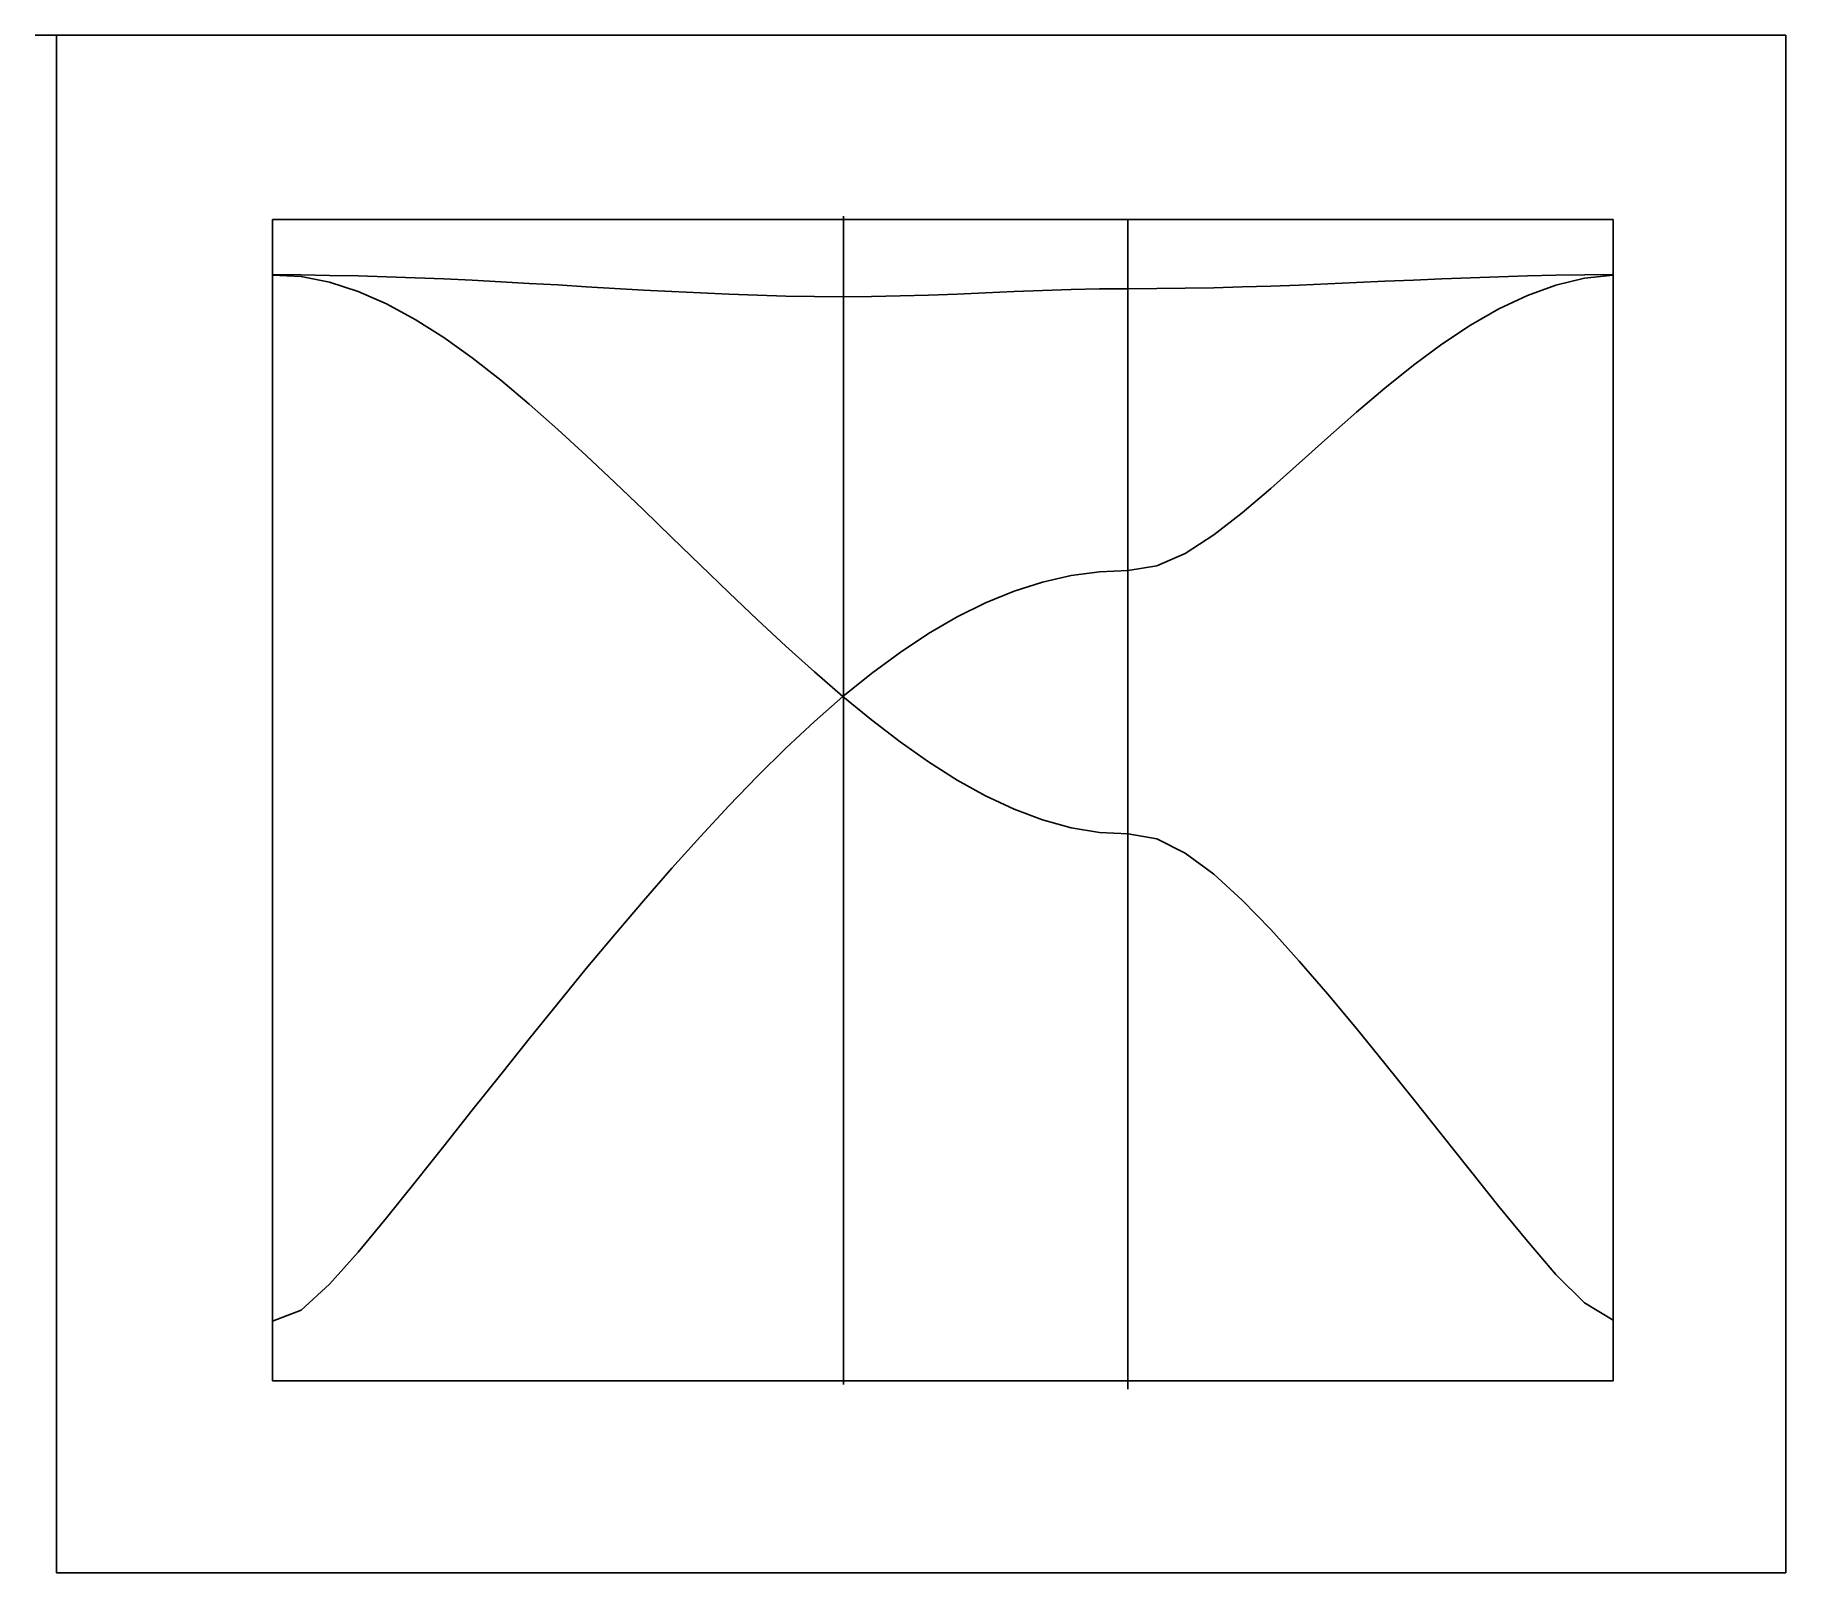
# Model space of a CAD drawing. Extents: x -0.4 to 34.3, y 0 to 30.5.
import ezdxf

# ---------------------------------------------------------------- set-up
doc = ezdxf.new("R2010")
doc.units = 0

msp = doc.modelspace()

# ---------------------------------------------------------------- linework, layer by layer
at = {"layer": 'Layer 1'}
for p, q in [((0, 30.48), (-0.42333, 30.48)), ((34.29, 30.48), (0, 30.48)), ((0, 30.48), (0, 0.00002)), ((0, 30.48), (0, 30.0567)), ((34.29, 0.00002), (34.29, 30.48)), ((30.861, 26.8224), (4.28625, 26.8224)), ((4.28625, 26.8224), (4.28625, 3.81002)), ((4.28625, 3.81002), (4.28625, 26.8224)), ((4.28625, 26.8224), (30.861, 26.8224)), ((15.6041, 3.7348), (15.6041, 26.8929)), ((21.2452, 3.64402), (21.2452, 26.8021)), ((30.861, 3.81002), (30.861, 26.8224)), ((30.861, 3.81002), (30.861, 26.8224)), ((4.28625, 25.7336), (4.85167, 25.725)), ((4.28625, 25.7229), (4.85167, 25.6916)), ((4.85167, 25.725), (5.41709, 25.7174)), ((4.85167, 25.6916), (5.41709, 25.5807)), ((5.41709, 25.7174), (5.98251, 25.7058)), ((5.98251, 25.7058), (6.54793, 25.6899)), ((6.54793, 25.6899), (7.11335, 25.67)), ((28.0339, 25.6704), (28.5993, 25.6901)), ((28.5993, 25.6901), (29.1647, 25.7067)), ((29.1647, 25.7067), (29.7301, 25.7194)), ((29.7301, 25.7194), (30.2956, 25.7279)), ((30.2956, 25.7279), (30.861, 25.7329)), ((30.2956, 25.6592), (30.861, 25.7195)), ((5.41709, 25.5807), (5.98251, 25.3988)), ((5.98251, 25.3988), (6.54793, 25.1512)), ((7.11335, 25.67), (7.67877, 25.6464)), ((7.67877, 25.6464), (8.24418, 25.6197)), ((8.24418, 25.6197), (8.8096, 25.5903)), ((8.8096, 25.5903), (9.37502, 25.5589)), ((9.37502, 25.5589), (9.94044, 25.5261)), ((9.94044, 25.5261), (10.5059, 25.4925)), ((10.5059, 25.4925), (11.0713, 25.4591)), ((11.0713, 25.4591), (11.6367, 25.4265)), ((11.6367, 25.4265), (12.2021, 25.3956)), ((12.2021, 25.3956), (12.7675, 25.3674)), ((12.7675, 25.3674), (13.333, 25.3427)), ((13.333, 25.3427), (13.8984, 25.3223)), ((17.2909, 25.3246), (17.8563, 25.3454)), ((17.8563, 25.3454), (18.4217, 25.3693)), ((18.4217, 25.3693), (18.9872, 25.3939)), ((18.9872, 25.3939), (19.5526, 25.4167)), ((19.5526, 25.4167), (20.118, 25.4354)), ((20.118, 25.4354), (20.6834, 25.4475)), ((20.6834, 25.4475), (21.2488, 25.4517)), ((21.2488, 25.4517), (21.8143, 25.454)), ((21.8143, 25.454), (22.3797, 25.4606)), ((22.3797, 25.4606), (22.9451, 25.4715)), ((22.9451, 25.4715), (23.5105, 25.4863)), ((23.5105, 25.4863), (24.0759, 25.5045)), ((24.0759, 25.5045), (24.6414, 25.5255)), ((24.6414, 25.5255), (25.2068, 25.5487)), ((25.2068, 25.5487), (25.7722, 25.5734)), ((25.7722, 25.5734), (26.3376, 25.5988)), ((26.3376, 25.5988), (26.903, 25.6239)), ((26.903, 25.6239), (27.4685, 25.6481)), ((27.4685, 25.6481), (28.0339, 25.6704)), ((29.1647, 25.321), (29.7301, 25.5248)), ((29.7301, 25.5248), (30.2956, 25.6592)), ((6.54793, 25.1512), (7.11335, 24.8444)), ((13.8984, 25.3223), (14.4638, 25.307)), ((14.4638, 25.307), (15.0292, 25.2976)), ((15.0292, 25.2976), (15.5946, 25.2945)), ((15.5946, 25.2945), (16.1601, 25.2983)), ((16.1601, 25.2983), (16.7255, 25.3085)), ((16.7255, 25.3085), (17.2909, 25.3246)), ((28.0339, 24.7283), (28.5993, 25.0533)), ((28.5993, 25.0533), (29.1647, 25.321)), ((7.11335, 24.8444), (7.67877, 24.4852)), ((27.4685, 24.353), (28.0339, 24.7283)), ((7.67877, 24.4852), (8.24418, 24.0809)), ((26.903, 23.9351), (27.4685, 24.353)), ((8.24418, 24.0809), (8.8096, 23.6384)), ((8.8096, 23.6384), (9.37502, 23.1644)), ((26.3376, 23.4823), (26.903, 23.9351)), ((25.7722, 23.0026), (26.3376, 23.4823)), ((9.37502, 23.1644), (9.94044, 22.6652)), ((25.2068, 22.5046), (25.7722, 23.0026)), ((9.94044, 22.6652), (10.5059, 22.1462)), ((24.6414, 21.9981), (25.2068, 22.5046)), ((10.5059, 22.1462), (11.0713, 21.613)), ((24.0759, 21.4952), (24.6414, 21.9981)), ((11.0713, 21.613), (11.6367, 21.0702)), ((23.5105, 21.0121), (24.0759, 21.4952)), ((11.6367, 21.0702), (12.2021, 20.5225)), ((22.9451, 20.5714), (23.5105, 21.0121)), ((12.2021, 20.5225), (12.7675, 19.9742)), ((22.3797, 20.2057), (22.9451, 20.5714)), ((21.8143, 19.9575), (22.3797, 20.2057)), ((12.7675, 19.9742), (13.333, 19.4296)), ((20.118, 19.7656), (20.6834, 19.8428)), ((20.6834, 19.8428), (21.2488, 19.8685)), ((21.2488, 19.8685), (21.8143, 19.9575)), ((18.4217, 19.2269), (18.9872, 19.4573)), ((18.9872, 19.4573), (19.5526, 19.6371)), ((19.5526, 19.6371), (20.118, 19.7656)), ((13.333, 19.4296), (13.8984, 18.8926)), ((17.8563, 18.9468), (18.4217, 19.2269)), ((13.8984, 18.8926), (14.4638, 18.3676)), ((17.2909, 18.6187), (17.8563, 18.9468)), ((16.7255, 18.2447), (17.2909, 18.6187)), ((14.4638, 18.3676), (15.0292, 17.8588)), ((16.1601, 17.8275), (16.7255, 18.2447)), ((15.0292, 17.8588), (15.5946, 17.3725)), ((15.5946, 17.368), (16.1601, 17.8275)), ((15.0292, 16.8758), (15.5946, 17.368)), ((15.5946, 17.3725), (16.1601, 16.9069)), ((14.4638, 16.3482), (15.0292, 16.8758)), ((16.1601, 16.9069), (16.7255, 16.4734)), ((13.8984, 15.7905), (14.4638, 16.3482)), ((16.7255, 16.4734), (17.2909, 16.0747)), ((17.2909, 16.0747), (17.8563, 15.7156)), ((13.333, 15.2059), (13.8984, 15.7905)), ((17.8563, 15.7156), (18.4217, 15.4011)), ((18.4217, 15.4011), (18.9872, 15.136)), ((12.7675, 14.5973), (13.333, 15.2059)), ((18.9872, 15.136), (19.5526, 14.9245)), ((12.2021, 13.9676), (12.7675, 14.5973)), ((19.5526, 14.9245), (20.118, 14.7706)), ((20.118, 14.7706), (20.6834, 14.677)), ((20.6834, 14.677), (21.2488, 14.6456)), ((21.2488, 14.6456), (21.8143, 14.5464)), ((21.8143, 14.5464), (22.3797, 14.2673)), ((22.3797, 14.2673), (22.9451, 13.8496)), ((11.6367, 13.3194), (12.2021, 13.9676)), ((22.9451, 13.8496), (23.5105, 13.3346)), ((11.0713, 12.6551), (11.6367, 13.3194)), ((23.5105, 13.3346), (24.0759, 12.7536)), ((10.5059, 11.9771), (11.0713, 12.6551)), ((24.0759, 12.7536), (24.6414, 12.1276)), ((9.94044, 11.2873), (10.5059, 11.9771)), ((24.6414, 12.1276), (25.2068, 11.4703)), ((25.2068, 11.4703), (25.7722, 10.7911)), ((9.37502, 10.588), (9.94044, 11.2873)), ((25.7722, 10.7911), (26.3376, 10.0966)), ((8.8096, 9.88139), (9.37502, 10.588)), ((26.3376, 10.0966), (26.903, 9.39203)), ((8.24418, 9.16979), (8.8096, 9.88139)), ((26.903, 9.39203), (27.4685, 8.68175)), ((7.67877, 8.45614), (8.24418, 9.16979)), ((27.4685, 8.68175), (28.0339, 7.97046)), ((7.11335, 7.74444), (7.67877, 8.45614)), ((6.54793, 7.04111), (7.11335, 7.74444)), ((28.0339, 7.97046), (28.5993, 7.26427)), ((5.98251, 6.35827), (6.54793, 7.04111)), ((28.5993, 7.26427), (29.1647, 6.57329)), ((5.41709, 5.7233), (5.98251, 6.35827)), ((29.1647, 6.57329), (29.7301, 5.91844)), ((29.7301, 5.91844), (30.2956, 5.35217)), ((4.85167, 5.2084), (5.41709, 5.7233)), ((4.28625, 4.98751), (4.85167, 5.2084)), ((30.2956, 5.35217), (30.861, 5.01206)), ((4.28625, 3.81002), (30.861, 3.81002)), ((4.28625, 3.81002), (30.861, 3.81002)), ((0, 0.00002), (34.29, 0.00002))]:
    msp.add_line(p, q, dxfattribs=at)

doc.saveas('drawing.dxf')
